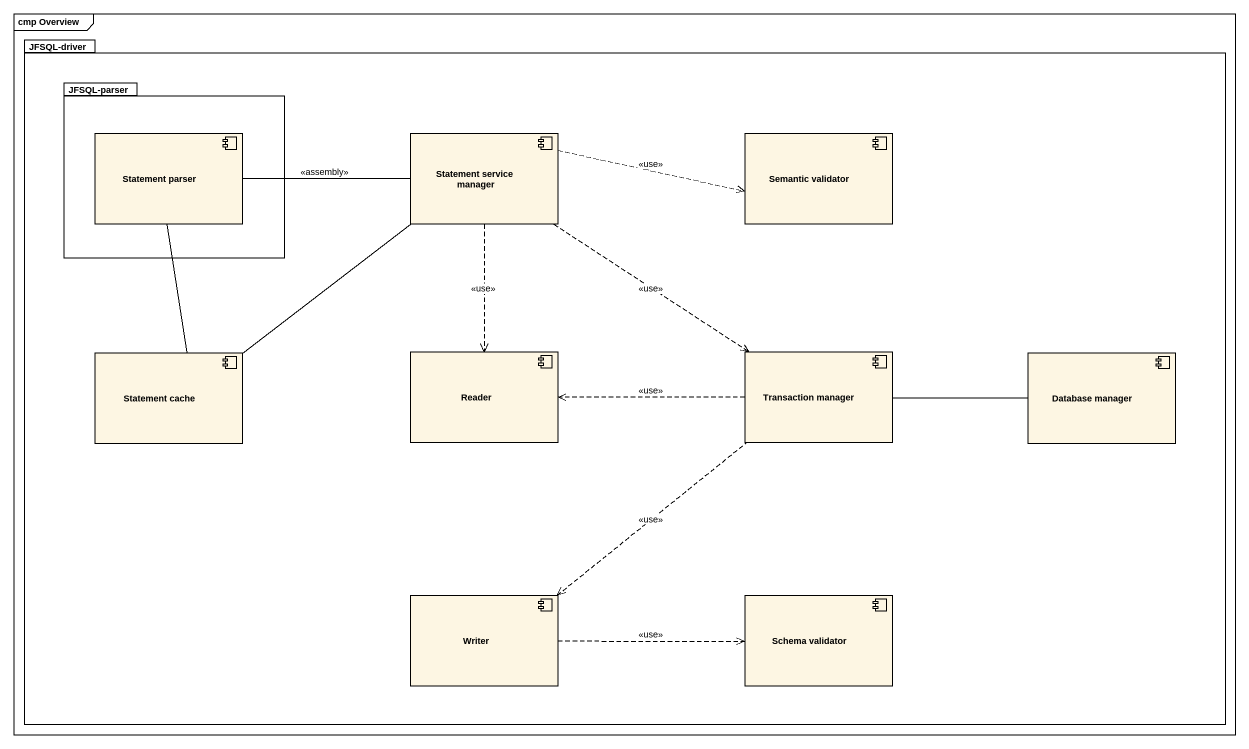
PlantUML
@startuml
mainframe cmp Overview
package "JFSQL-driver" as JFSQL_driver #FFFFFF {
  package "JFSQL-parser" as JFSQL_parser #FFFFFF {
    component "Statement parser" as Statement_parser
  }
  component "Statement service manager" as Statement_service_manager
  component "Semantic validator" as Semantic_validator
  component "Statement cache" as Statement_cache
  component Reader
  component "Transaction manager" as Transaction_manager
  component "Database manager" as Database_manager
  component Writer
  component "Schema validator" as Schema_validator
}
Statement_service_manager -left- Statement_parser
Statement_service_manager -left- Statement_parser : <<assembly>>
Statement_service_manager .right.> Semantic_validator : <<use>>
Statement_service_manager ..> Reader : <<use>>
Statement_service_manager ..> Transaction_manager : <<use>>
Statement_cache -up- Statement_parser
Statement_cache -up- Statement_service_manager
Transaction_manager .left.> Reader : <<use>>
Transaction_manager -right- Database_manager
Writer <.up. Transaction_manager : <<use>>
Writer .right.> Schema_validator : <<use>>
@enduml
